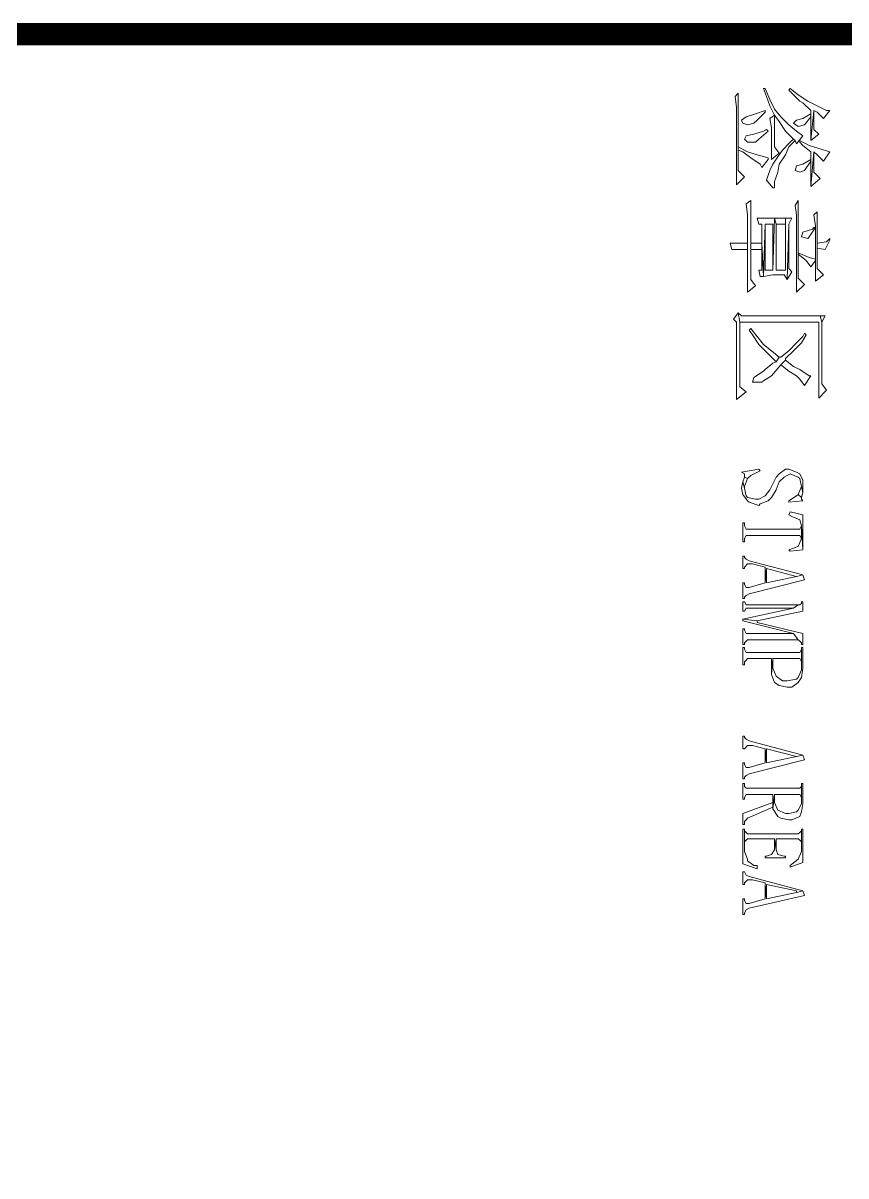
# Model space of a CAD drawing. Header units: millimetres. Extents: x 53009415 to 54059915, y 20499171 to 20796171.
# Drawn here: x 53996099 to 54009063, y 20516185 to 20534346 of the extents above; entities that cross this region are included whole.
import ezdxf

# ---------------------------------------------------------------- set-up
doc = ezdxf.new("R2010")
doc.units = ezdxf.units.MM
doc.header["$LTSCALE"] = 1000
doc.layers.add('PUB_TITLE', color=7, linetype='Continuous', lineweight=20)

# ---------------------------------------------------------------- blocks, each defined once
blk = doc.blocks.new('2015AACI_TQ_A2')
at = {"layer": 'PUB_TITLE', "const_width": 70}
blk.add_lwpolyline([(-6000, 40000), (-6000, 0)], dxfattribs=at)
at = {"layer": 'PUB_TITLE'}
blk.add_lwpolyline([(-6000, 0), (0, 0), (0, 40000), (-6000, 40000)], close=True, dxfattribs=at)
at = {"layer": 'PUB_TITLE', "lineweight": 0}
for points in [[(-5759.2, 30778.6), (-5759.2, 30768.6), (-5774.1, 30738.8), (-5789.1, 30708.9), (-5789.1, 30708.9), (-5809, 30679.1), (-5828.9, 30654.2), (-5823.9, 30649.2), (-5813.9, 30659.2), (-5789.1, 30684), (-5784.1, 30694), (-5759.2, 30718.9), (-5749.3, 30718.9), (-5739.3, 30718.9), (-5664.7, 30718.9), (-5759.2, 30728.8), (-5754.2, 30738.8), (-5734.3, 30758.7)], [(-5629.8, 30778.6), (-5629.8, 30778.6), (-5639.8, 30743.7), (-5649.7, 30713.9), (-5664.7, 30684), (-5659.7, 30684), (-5649.7, 30694), (-5629.8, 30718.9), (-5604.9, 30718.9), (-5600, 30718.9), (-5520.4, 30718.9), (-5629.8, 30728.8), (-5619.9, 30738.8), (-5600, 30758.7)], [(-5351.2, 30778.6), (-5356.1, 30778.6), (-5346.2, 30768.6), (-5341.2, 30738.8), (-5326.3, 30738.8), (-5321.3, 30763.7), (-5321.3, 30763.7)], [(-4878.4, 30768.6), (-4898.3, 30753.7), (-5092.4, 30753.7), (-5112.3, 30748.7), (-5112.3, 30718.9), (-5112.3, 30499.9), (-5122.3, 30490), (-5092.4, 30494.9), (-5092.4, 30743.7), (-4853.5, 30743.7)], [(-5684.6, 30743.7), (-5699.5, 30728.8), (-5759.2, 30728.8), (-5664.7, 30718.9)], [(-5545.2, 30748.7), (-5565.1, 30728.8), (-5629.8, 30728.8), (-5520.4, 30718.9)], [(-5241.7, 30758.7), (-5261.6, 30738.8), (-5326.3, 30738.8), (-5341.2, 30738.8), (-5440.7, 30738.8), (-5430.8, 30728.8), (-5395.9, 30733.8), (-5391, 30733.8), (-5286.5, 30733.8), (-5221.8, 30733.8)], [(-5391, 30733.8), (-5391, 30728.8), (-5386, 30723.8), (-5376, 30694), (-5361.1, 30689), (-5356.1, 30708.9), (-5361.1, 30713.9)], [(-5286.5, 30733.8), (-5391, 30733.8), (-5291.4, 30733.8), (-5296.4, 30713.9), (-5311.4, 30679.1), (-5306.4, 30679.1), (-5286.5, 30703.9), (-5266.6, 30718.9)], [(-5112.3, 30763.7), (-5112.3, 30748.7), (-5092.4, 30753.7)], [(-5679.6, 30694), (-5694.5, 30674.1), (-5714.4, 30649.2), (-5739.3, 30624.3), (-5739.3, 30624.3), (-5764.2, 30604.4), (-5794, 30589.5), (-5828.9, 30574.6), (-5828.9, 30569.6), (-5804, 30579.5), (-5774.1, 30589.5), (-5744.3, 30604.4), (-5724.4, 30619.3), (-5694.5, 30639.2), (-5669.6, 30664.1), (-5664.7, 30669.1), (-5654.7, 30674.1)], [(-5739.3, 30718.9), (-5749.3, 30718.9), (-5734.3, 30694), (-5729.3, 30674.1), (-5719.4, 30664.1), (-5709.4, 30679.1), (-5714.4, 30699), (-5714.4, 30699)], [(-5600, 30718.9), (-5604.9, 30718.9), (-5590, 30694), (-5585, 30674.1), (-5570.1, 30669.1), (-5565.1, 30684), (-5570.1, 30699), (-5570.1, 30699)], [(-5211.8, 30699), (-5231.7, 30679.1), (-5306.4, 30679.1), (-5311.4, 30679.1), (-5475.6, 30679.1), (-5460.6, 30669.1), (-5430.8, 30674.1), (-5186.9, 30674.1)], [(-5052.6, 30703.9), (-5057.6, 30699), (-5047.6, 30694), (-5027.7, 30674.1), (-5002.8, 30649.2), (-4982.9, 30624.3), (-4982.9, 30619.3), (-4968, 30609.4), (-4963, 30599.4), (-4943.1, 30574.6), (-4938.1, 30569.6), (-4918.2, 30539.7), (-4903.3, 30534.8), (-4903.3, 30564.6), (-4908.3, 30569.6), (-4923.2, 30594.5), (-4958, 30624.3), (-4973, 30639.2), (-4977.9, 30639.2), (-5002.8, 30664.1), (-5027.7, 30689)], [(-4923.2, 30718.9), (-4923.2, 30713.9), (-4943.1, 30684), (-4953.1, 30664.1), (-4973, 30639.2), (-4958, 30624.3), (-4938.1, 30649.2), (-4923.2, 30674.1), (-4913.3, 30684), (-4893.4, 30699)], [(-4574.9, 30694), (-4594.8, 30694), (-4614.7, 30684), (-4619.7, 30674.1), (-4629.6, 30649.2), (-4629.6, 30639.2), (-4614.7, 30619.3), (-4604.7, 30609.4), (-4574.9, 30594.5), (-4564.9, 30589.5), (-4545, 30574.6), (-4535.1, 30554.7), (-4535.1, 30544.7), (-4540, 30519.8), (-4545, 30514.8), (-4569.9, 30509.9), (-4589.8, 30504.9), (-4569.9, 30499.9), (-4550, 30504.9), (-4530.1, 30519.8), (-4525.1, 30524.8), (-4515.2, 30554.7), (-4520.1, 30559.6), (-4530.1, 30584.5), (-4540, 30594.5), (-4564.9, 30609.4), (-4589.8, 30619.3), (-4604.7, 30634.3), (-4614.7, 30654.2), (-4604.7, 30679.1), (-4599.8, 30684), (-4574.9, 30689), (-4555, 30694)], [(-4555, 30694), (-4574.9, 30689), (-4574.9, 30689), (-4550, 30679.1), (-4540, 30689)], [(-4530.1, 30694), (-4535.1, 30689), (-4540, 30689), (-4550, 30679.1), (-4545, 30674.1), (-4530.1, 30649.2), (-4525.1, 30649.2)], [(-4375.8, 30694), (-4485.3, 30694), (-4495.3, 30654.2), (-4485.3, 30649.2), (-4480.3, 30659.2), (-4470.4, 30684), (-4450.5, 30689)], [(-4375.8, 30694), (-4450.5, 30689), (-4410.7, 30689), (-4385.8, 30679.1), (-4385.8, 30679.1), (-4375.8, 30649.2), (-4370.9, 30654.2)], [(-4296.2, 30694), (-4341, 30524.8), (-4346, 30514.8), (-4351, 30509.9), (-4355.9, 30509.9), (-4355.9, 30504.9), (-4316.1, 30504.9), (-4316.1, 30509.9), (-4321.1, 30509.9), (-4331.1, 30519.8), (-4331.1, 30534.8), (-4321.1, 30574.6), (-4271.3, 30574.6), (-4316.1, 30579.5), (-4291.2, 30674.1), (-4291.2, 30674.1)], [(-4281.3, 30699), (-4296.2, 30694), (-4291.2, 30674.1), (-4271.3, 30579.5), (-4316.1, 30579.5), (-4271.3, 30574.6), (-4256.4, 30524.8), (-4256.4, 30514.8), (-4266.4, 30509.9), (-4271.3, 30509.9), (-4271.3, 30504.9), (-4221.6, 30504.9), (-4221.6, 30509.9), (-4226.6, 30509.9), (-4231.5, 30514.8), (-4236.5, 30524.8)], [(-4181.8, 30694), (-4211.6, 30694), (-4211.6, 30689), (-4206.6, 30689), (-4201.7, 30684), (-4201.7, 30679.1), (-4191.7, 30664.1), (-4156.9, 30504.9), (-4151.9, 30549.7)], [(-4077.3, 30694), (-4112.1, 30694), (-4146.9, 30549.7), (-4151.9, 30549.7), (-4156.9, 30504.9), (-4151.9, 30504.9), (-4112.1, 30664.1), (-4112.1, 30664.1), (-4092.2, 30679.1), (-4087.2, 30684), (-4082.2, 30689), (-4077.3, 30689)], [(-4002.6, 30694), (-4067.3, 30694), (-4067.3, 30689), (-4062.3, 30689), (-4007.6, 30689), (-3997.6, 30689), (-3972.8, 30679.1), (-3967.8, 30674.1), (-3962.8, 30644.2), (-3962.8, 30629.3), (-3977.7, 30609.4), (-3977.7, 30609.4), (-4002.6, 30599.4), (-4032.5, 30599.4), (-3982.7, 30594.5), (-3957.8, 30604.4), (-3947.9, 30619.3), (-3942.9, 30644.2), (-3942.9, 30659.2), (-3957.8, 30679.1), (-3972.8, 30689)], [(-3728.9, 30694), (-3773.7, 30524.8), (-3778.7, 30514.8), (-3783.7, 30509.9), (-3788.7, 30509.9), (-3788.7, 30504.9), (-3748.8, 30504.9), (-3748.8, 30509.9), (-3748.8, 30509.9), (-3758.8, 30519.8), (-3758.8, 30534.8), (-3748.8, 30574.6), (-3704.1, 30574.6), (-3748.8, 30579.5), (-3724, 30674.1), (-3724, 30674.1)], [(-3714, 30699), (-3728.9, 30694), (-3724, 30674.1), (-3704.1, 30579.5), (-3748.8, 30579.5), (-3704.1, 30574.6), (-3689.1, 30524.8), (-3689.1, 30514.8), (-3699.1, 30509.9), (-3704.1, 30509.9), (-3704.1, 30504.9), (-3654.3, 30504.9), (-3654.3, 30509.9), (-3659.3, 30509.9), (-3664.2, 30514.8), (-3669.2, 30524.8)], [(-3574.7, 30694), (-3639.4, 30694), (-3639.4, 30689), (-3629.4, 30689), (-3584.6, 30689), (-3574.7, 30689), (-3554.8, 30679.1), (-3549.8, 30674.1), (-3544.8, 30649.2), (-3544.8, 30639.2), (-3554.8, 30614.4), (-3554.8, 30614.4), (-3579.7, 30604.4), (-3604.5, 30604.4), (-3559.7, 30599.4), (-3534.9, 30614.4), (-3529.9, 30624.3), (-3524.9, 30649.2), (-3524.9, 30659.2), (-3534.9, 30684), (-3549.8, 30689)], [(-3390.6, 30694), (-3495.1, 30694), (-3495.1, 30689), (-3490.1, 30689), (-3425.4, 30689), (-3400.5, 30679.1), (-3400.5, 30679.1), (-3380.6, 30654.2), (-3375.6, 30654.2)], [(-3301, 30694), (-3345.8, 30524.8), (-3350.7, 30514.8), (-3360.7, 30509.9), (-3360.7, 30509.9), (-3360.7, 30504.9), (-3320.9, 30504.9), (-3320.9, 30509.9), (-3325.9, 30509.9), (-3335.8, 30519.8), (-3335.8, 30534.8), (-3325.9, 30574.6), (-3276.1, 30574.6), (-3320.9, 30579.5), (-3301, 30674.1), (-3296, 30674.1)], [(-3286.1, 30699), (-3301, 30694), (-3296, 30674.1), (-3276.1, 30579.5), (-3320.9, 30579.5), (-3276.1, 30574.6), (-3261.2, 30524.8), (-3261.2, 30514.8), (-3271.1, 30509.9), (-3276.1, 30509.9), (-3276.1, 30504.9), (-3226.3, 30504.9), (-3226.3, 30509.9), (-3231.3, 30509.9), (-3241.3, 30514.8), (-3246.2, 30524.8)], [(-5664.7, 30669.1), (-5669.6, 30664.1), (-5659.7, 30654.2), (-5634.8, 30629.3), (-5619.9, 30619.3), (-5590, 30599.4), (-5570.1, 30589.5), (-5540.3, 30579.5), (-5540.3, 30579.5), (-5515.4, 30599.4), (-5515.4, 30604.4), (-5535.3, 30604.4), (-5565.1, 30614.4), (-5590, 30619.3), (-5619.9, 30639.2), (-5644.8, 30649.2)], [(-5420.8, 30659.2), (-5420.8, 30639.2), (-5256.6, 30639.2), (-5256.6, 30609.4), (-5400.9, 30609.4), (-5420.8, 30604.4), (-5256.6, 30599.4), (-5256.6, 30574.6), (-5400.9, 30574.6), (-5236.7, 30569.6), (-5241.7, 30599.4), (-5241.7, 30634.3), (-5226.8, 30644.2), (-5400.9, 30649.2)], [(-5251.6, 30659.2), (-5261.6, 30649.2), (-5400.9, 30649.2), (-5226.8, 30644.2)], [(-4450.5, 30689), (-4440.5, 30684), (-4440.5, 30674.1), (-4440.5, 30519.8), (-4440.5, 30514.8), (-4450.5, 30509.9), (-4460.4, 30509.9), (-4460.4, 30504.9), (-4400.7, 30504.9), (-4400.7, 30509.9), (-4410.7, 30509.9), (-4420.6, 30514.8), (-4420.6, 30519.8), (-4420.6, 30674.1), (-4420.6, 30684), (-4410.7, 30689)], [(-4201.7, 30679.1), (-4201.7, 30519.8), (-4201.7, 30514.8), (-4211.6, 30509.9), (-4211.6, 30509.9), (-4211.6, 30504.9), (-4181.8, 30504.9), (-4181.8, 30509.9), (-4181.8, 30509.9), (-4191.7, 30514.8), (-4191.7, 30519.8), (-4191.7, 30664.1), (-4191.7, 30664.1)], [(-4092.2, 30679.1), (-4112.1, 30664.1), (-4112.1, 30519.8), (-4112.1, 30514.8), (-4122.1, 30509.9), (-4127, 30509.9), (-4127, 30504.9), (-4077.3, 30504.9), (-4077.3, 30509.9), (-4082.2, 30509.9), (-4087.2, 30514.8), (-4092.2, 30519.8)], [(-4062.3, 30689), (-4052.4, 30684), (-4052.4, 30679.1), (-4052.4, 30519.8), (-4052.4, 30514.8), (-4062.3, 30509.9), (-4067.3, 30509.9), (-4067.3, 30504.9), (-4012.6, 30504.9), (-4012.6, 30509.9), (-4022.5, 30509.9), (-4027.5, 30514.8), (-4032.5, 30519.8), (-4032.5, 30594.5), (-3997.6, 30594.5), (-3982.7, 30594.5), (-4032.5, 30599.4), (-4032.5, 30679.1), (-4032.5, 30684), (-4022.5, 30689), (-4007.6, 30689)], [(-3629.4, 30689), (-3624.4, 30684), (-3624.4, 30679.1), (-3624.4, 30519.8), (-3624.4, 30514.8), (-3629.4, 30509.9), (-3639.4, 30509.9), (-3639.4, 30504.9), (-3589.6, 30504.9), (-3589.6, 30509.9), (-3594.6, 30509.9), (-3604.5, 30514.8), (-3604.5, 30519.8), (-3604.5, 30599.4), (-3579.7, 30599.4), (-3564.7, 30599.4), (-3559.7, 30599.4), (-3604.5, 30604.4), (-3604.5, 30679.1), (-3604.5, 30684), (-3594.6, 30689), (-3584.6, 30689)], [(-3490.1, 30689), (-3485.1, 30684), (-3480.1, 30679.1), (-3480.1, 30519.8), (-3485.1, 30514.8), (-3490.1, 30509.9), (-3455.2, 30509.9), (-3460.2, 30514.8), (-3465.2, 30519.8), (-3465.2, 30604.4), (-3430.4, 30604.4), (-3465.2, 30609.4), (-3465.2, 30679.1), (-3460.2, 30684), (-3455.2, 30689), (-3425.4, 30689)], [(-5420.8, 30639.2), (-5420.8, 30604.4), (-5400.9, 30609.4), (-5400.9, 30639.2), (-5256.6, 30639.2)], [(-3405.5, 30639.2), (-3410.5, 30639.2), (-3410.5, 30634.3), (-3415.4, 30614.4), (-3430.4, 30609.4), (-3465.2, 30609.4), (-3430.4, 30604.4), (-3415.4, 30594.5), (-3410.5, 30579.5), (-3410.5, 30574.6), (-3405.5, 30574.6)], [(-5624.8, 30619.3), (-5644.8, 30604.4), (-5744.3, 30604.4), (-5734.3, 30589.5), (-5704.5, 30594.5), (-5604.9, 30594.5)], [(-5694.5, 30584.5), (-5699.5, 30579.5), (-5694.5, 30569.6), (-5684.6, 30539.7), (-5679.6, 30514.8), (-5669.6, 30509.9), (-5659.7, 30519.8), (-5659.7, 30544.7), (-5669.6, 30554.7)], [(-5604.9, 30584.5), (-5609.9, 30584.5), (-5619.9, 30549.7), (-5629.8, 30519.8), (-5644.8, 30490), (-5634.8, 30490), (-5629.8, 30504.9), (-5609.9, 30529.8), (-5590, 30559.6), (-5580.1, 30564.6)], [(-5420.8, 30604.4), (-5420.8, 30579.5), (-5420.8, 30549.7), (-5400.9, 30554.7), (-5400.9, 30564.6), (-5341.2, 30564.6), (-5236.7, 30569.6), (-5400.9, 30574.6), (-5400.9, 30599.4), (-5256.6, 30599.4)], [(-4982.9, 30619.3), (-5002.8, 30594.5), (-5022.7, 30569.6), (-5047.6, 30549.7), (-5072.5, 30529.8), (-5067.5, 30524.8), (-5052.6, 30534.8), (-5022.7, 30554.7), (-5017.8, 30559.6), (-4992.9, 30584.5), (-4968, 30609.4)], [(-3564.7, 30599.4), (-3579.7, 30599.4), (-3544.8, 30504.9), (-3510, 30504.9), (-3510, 30509.9), (-3519.9, 30509.9), (-3524.9, 30514.8), (-3529.9, 30519.8)], [(-5754.2, 30574.6), (-5759.2, 30574.6), (-5749.3, 30544.7), (-5739.3, 30514.8), (-5729.3, 30499.9), (-5719.4, 30504.9), (-5714.4, 30519.8), (-5719.4, 30539.7), (-5729.3, 30549.7)], [(-5236.7, 30569.6), (-5341.2, 30564.6), (-5256.6, 30564.6), (-5256.6, 30554.7), (-5236.7, 30559.6)], [(-5341.2, 30564.6), (-5341.2, 30529.8), (-5321.3, 30529.8), (-5321.3, 30564.6), (-5256.6, 30564.6)], [(-4624.6, 30559.6), (-4629.6, 30554.7), (-4619.7, 30499.9), (-4614.7, 30509.9), (-4604.7, 30509.9), (-4599.8, 30519.8), (-4609.7, 30529.8)], [(-3380.6, 30549.7), (-3380.6, 30539.7), (-3395.5, 30519.8), (-3400.5, 30519.8), (-3425.4, 30509.9), (-3455.2, 30509.9), (-3490.1, 30509.9), (-3495.1, 30509.9), (-3495.1, 30504.9), (-3385.6, 30504.9), (-3370.7, 30549.7)], [(-5206.9, 30544.7), (-5226.8, 30529.8), (-5321.3, 30529.8), (-5341.2, 30529.8), (-5475.6, 30529.8), (-5465.6, 30514.8), (-5430.8, 30519.8), (-5341.2, 30519.8), (-5321.3, 30519.8), (-5186.9, 30519.8)], [(-5321.3, 30519.8), (-5341.2, 30519.8), (-5341.2, 30504.9), (-5341.2, 30465.1), (-5321.3, 30470.1), (-5321.3, 30485)], [(-4873.5, 30514.8), (-4888.4, 30494.9), (-5092.4, 30494.9), (-5122.3, 30490), (-5102.4, 30475), (-5092.4, 30485), (-4848.6, 30485)], [(-4599.8, 30519.8), (-4604.7, 30509.9), (-4589.8, 30504.9), (-4569.9, 30509.9), (-4574.9, 30509.9)], [(-5550.2, 30509.9), (-5570.1, 30490), (-5634.8, 30490), (-5644.8, 30490), (-5813.9, 30490), (-5804, 30480), (-5804, 30480), (-5769.2, 30485), (-5525.3, 30485)]]:
    blk.add_lwpolyline(points, close=True, dxfattribs=at)

msp = doc.modelspace()

# ---------------------------------------------------------------- block references
at = {"layer": 'PUB_TITLE', "xscale": 5, "yscale": 5, "zscale": 5, "rotation": 270}
msp.add_blockref('2015AACI_TQ_A2', (53854915.383, 20504170.783), dxfattribs=at)

doc.saveas('drawing.dxf')
